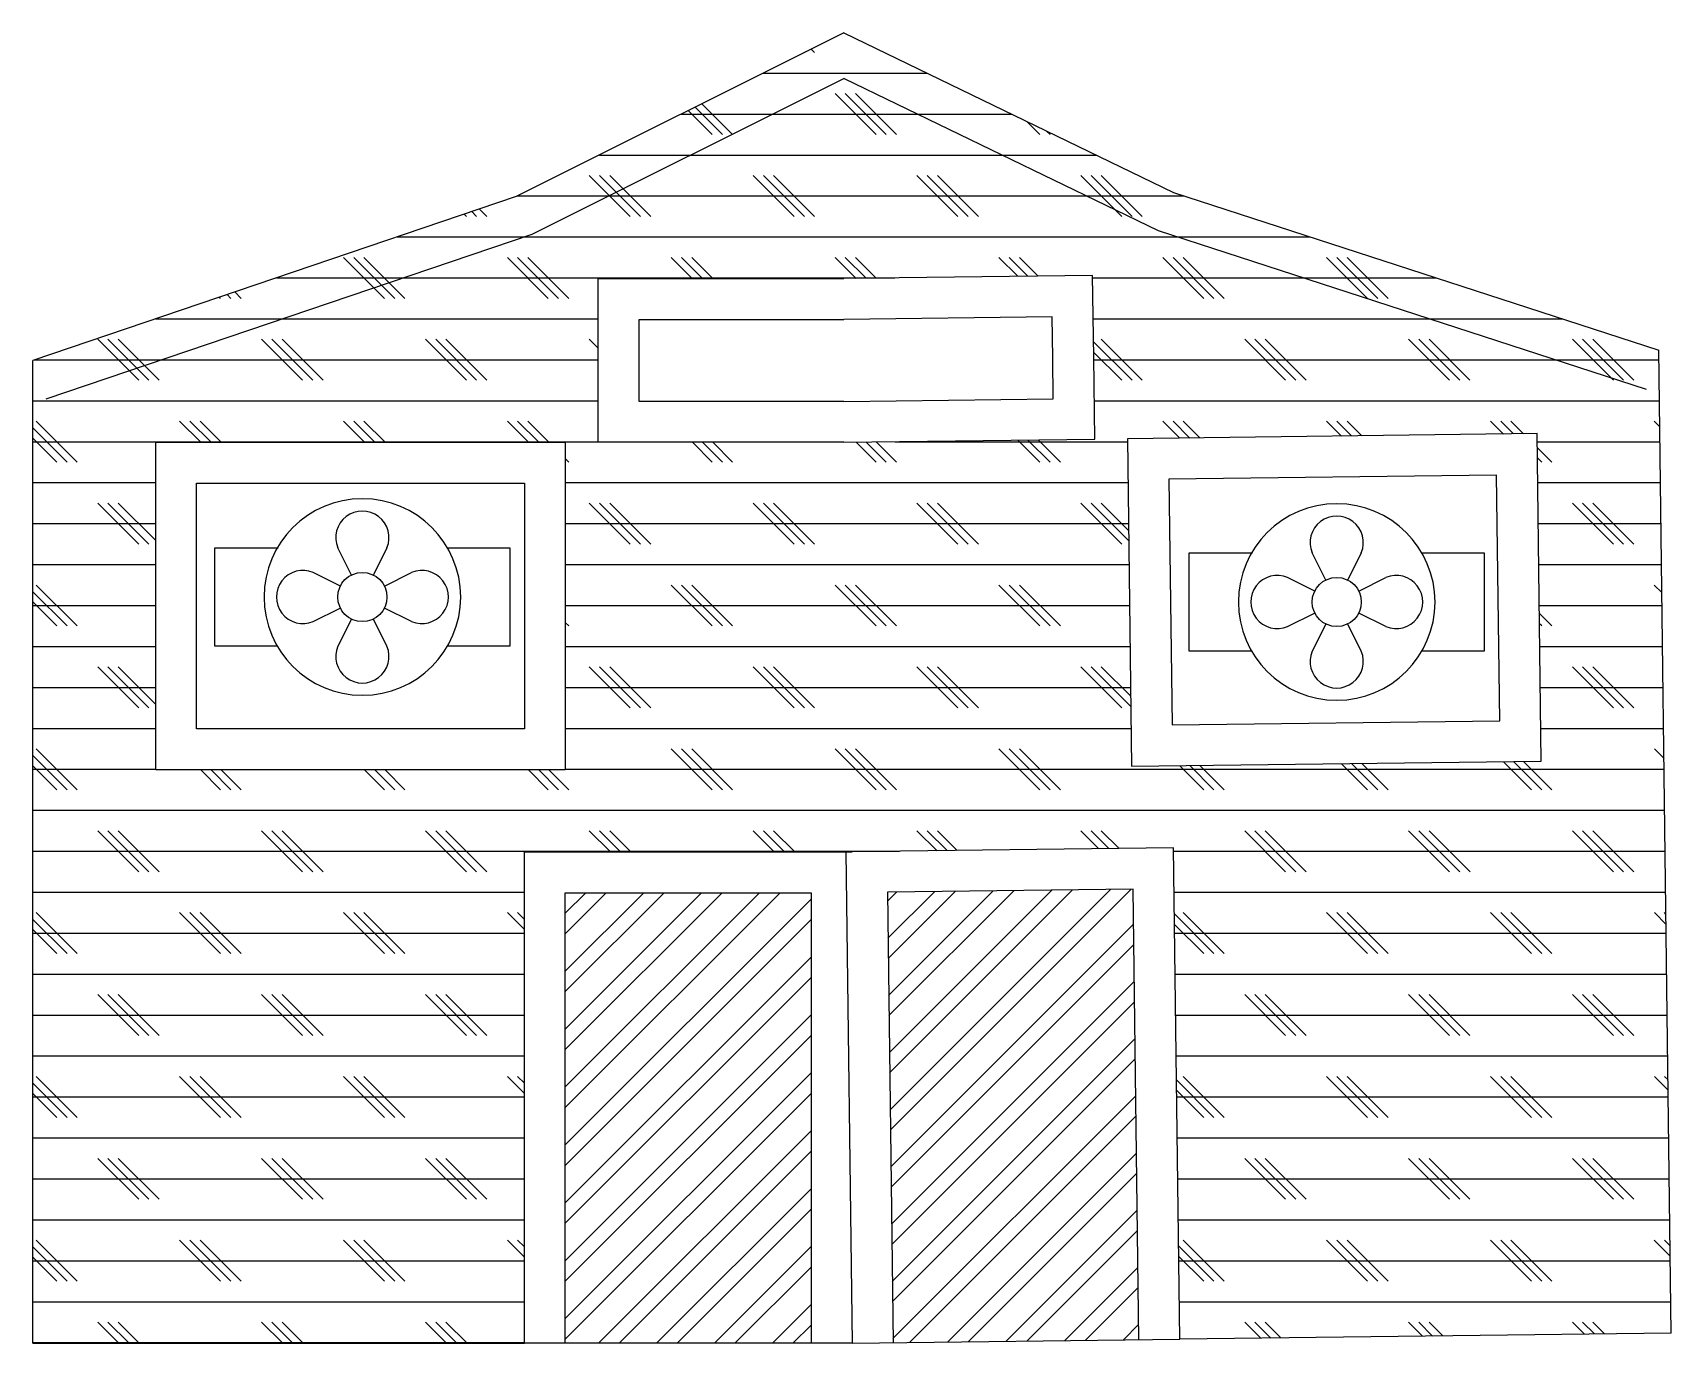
# Model space of a CAD drawing. Header units: inches. Extents: x 5 to 25, y 10 to 26.
import ezdxf

# ---------------------------------------------------------------- set-up
doc = ezdxf.new("R2010")
doc.units = ezdxf.units.IN
doc.header["$MEASUREMENT"] = 0

# ---------------------------------------------------------------- blocks, each defined once
blk = doc.blocks.new('Fan')
for p, q in [((0, 0), (0, 0.1)), ((0, 0.1), (0.1287, 0.1)), ((0.2776, 0.0448), (0.25, 0.1)), ((0.35, 0.1), (0.3225, 0.045)), ((0.473, 0.1), (0.6, 0.1)), ((0.6, 0.1), (0.6, 0)), ((0.2552, 0.0224), (0.2, 0.05)), ((0.3448, 0.0224), (0.4, 0.05)), ((0, -0.1), (0, 0)), ((0.6, 0), (0.6, -0.1)), ((0.2, -0.05), (0.255, -0.0225)), ((0.4, -0.05), (0.345, -0.0225)), ((0.2776, -0.0448), (0.25, -0.1)), ((0.35, -0.1), (0.3225, -0.045)), ((0.1278, -0.1), (0, -0.1)), ((0.6, -0.1), (0.4736, -0.1))]:
    blk.add_line(p, q)
blk.add_circle((0.3, 0), 0.05)
for centre, radius, start, end in [((0.3, 0), 0.2, 90, 180), ((0.3, 0), 0.2, 0, 90), ((0.3, 0.1208), 0.0542, 337.3801, 202.6199), ((0.1792, 0), 0.0542, 67.3801, 292.6199), ((0.4208, 0), 0.0542, 247.3801, 112.6199), ((0.3, 0), 0.2, 180, 270), ((0.3, 0), 0.2, 270, 0), ((0.3, -0.1208), 0.0542, 157.3801, 22.6199)]:
    blk.add_arc(centre, radius, start, end)

msp = doc.modelspace()

# ---------------------------------------------------------------- hatches: boundary and pattern name
h = msp.add_hatch()
h.set_pattern_fill('CORK', color=256, scale=4)
h.set_pattern_definition([(0, (0, 0), (0, 0.5), []), (135, (0.25, -0.25), (-1, -1), [0.707107, -0.707107]), (135, (0.375, -0.25), (-1, -1), [0.707107, -0.707107]), (135, (0.5, -0.25), (-1, -1), [0.707107, -0.707107])])
h.paths.add_polyline_path([(10.958, 15.993), (14.92, 15.993), (18.882, 16.043), (18.957, 10.043), (24.957, 10.118), (24.807, 22.117), (18.882, 24.043), (14.858, 25.993), (10.858, 23.993), (4.958, 21.993), (4.958, 9.993), (10.958, 9.993)])
h.paths.add_polyline_path([(6.458, 16.993), (6.458, 20.993), (11.458, 20.993), (11.458, 16.993)], flags=16)
h.paths.add_polyline_path([(6.958, 17.493), (6.958, 20.493), (10.958, 20.493), (10.958, 17.493)], flags=0)
h.paths.add_polyline_path([(11.858, 20.993), (11.858, 21.993), (11.858, 22.993), (14.858, 22.993), (17.895, 23.031), (17.908, 22.031), (17.92, 21.031), (14.858, 20.993)], flags=16)
h.paths.add_polyline_path([(12.358, 21.493), (12.358, 21.993), (12.358, 22.493), (14.858, 22.493), (17.401, 22.525), (17.408, 22.025), (17.414, 21.525), (14.858, 21.493)], flags=0)
h.paths.add_polyline_path([(18.37, 17.037), (18.32, 21.036), (23.32, 21.099), (23.37, 17.099)], flags=16)
h.paths.add_polyline_path([(18.864, 17.543), (18.826, 20.542), (22.826, 20.592), (22.863, 17.593)], flags=0)
h = msp.add_hatch()
h.set_pattern_fill('STEEL', color=256, scale=4)
h.set_pattern_definition([(45, (0, 0), (-0.353553, 0.353553), []), (45, (0, 0.25), (-0.353553, 0.353553), [])])
h.paths.add_polyline_path([(14.458, 15.493), (11.458, 15.493), (11.458, 9.993), (14.458, 9.993)])
h.paths.add_polyline_path([(18.389, 15.537), (15.389, 15.499), (15.458, 10), (18.458, 10.037)])

# ---------------------------------------------------------------- linework, layer by layer
for p, q in [((24.957, 10.118), (24.807, 22.117)), ((4.958, 9.993), (4.958, 21.993)), ((18.882, 16.043), (14.883, 15.993)), ((18.957, 10.043), (18.882, 16.043)), ((10.958, 9.993), (10.958, 15.993)), ((10.958, 15.993), (14.958, 15.993)), ((14.883, 15.993), (14.958, 9.993)), ((14.958, 9.993), (18.957, 10.043)), ((24.957, 10.118), (18.957, 10.043)), ((4.958, 9.993), (10.958, 9.993)), ((14.958, 9.993), (10.958, 9.993))]:
    msp.add_line(p, q)
for points in [[(14.858, 25.993), (10.858, 23.993), (4.958, 21.993)], [(14.858, 25.993), (18.882, 24.043), (24.807, 22.117)], [(14.861, 25.436), (11.051, 23.531), (5.118, 21.52)], [(14.861, 25.436), (18.695, 23.579), (24.652, 21.642)], [(14.858, 20.993), (17.92, 21.031), (17.908, 22.031), (17.895, 23.031), (14.858, 22.993)], [(14.858, 20.993), (11.858, 20.993), (11.858, 21.993), (11.858, 22.993), (14.858, 22.993)], [(14.858, 21.493), (12.358, 21.493), (12.358, 21.993), (12.358, 22.493), (14.858, 22.493)], [(14.858, 21.493), (17.414, 21.525), (17.408, 22.025), (17.401, 22.525), (14.858, 22.493)], [(11.458, 9.993), (11.458, 15.493), (14.458, 15.493), (14.458, 9.993)], [(18.458, 10.037), (18.389, 15.537), (15.389, 15.499), (15.458, 10)]]:
    msp.add_lwpolyline(points)
for points in [[(18.37, 17.037), (23.37, 17.099), (23.32, 21.099), (18.32, 21.036)], [(11.458, 16.993), (6.458, 16.993), (6.458, 20.993), (11.458, 20.993)], [(10.958, 17.493), (6.958, 17.493), (6.958, 20.493), (10.958, 20.493)], [(18.864, 17.543), (22.863, 17.593), (22.826, 20.592), (18.826, 20.542)]]:
    msp.add_lwpolyline(points, close=True)

# ---------------------------------------------------------------- block references
at = {"xscale": 6, "yscale": 6}
for p in [(7.181, 19.104), (19.074, 19.043)]:
    msp.add_blockref('Fan', p, dxfattribs=at)

doc.saveas('drawing.dxf')
